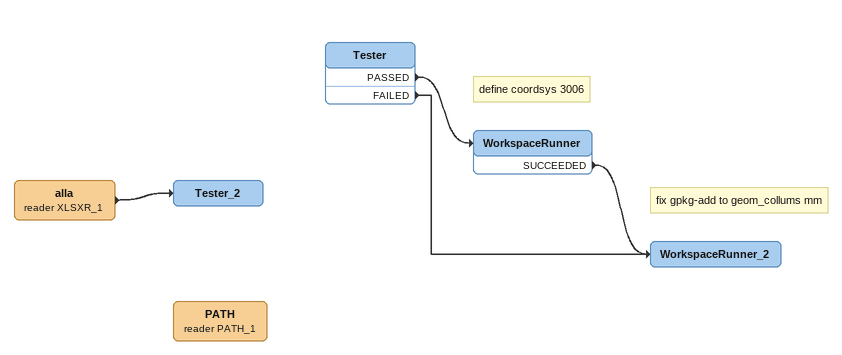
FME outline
alla (reader XLSXR_1)
    -> Tester_2
Tester_2
PATH (reader PATH_1)
Tester
    PASSED -> WorkspaceRunner
    FAILED -> WorkspaceRunner_2
Note: define coordsys 3006
WorkspaceRunner
    SUCCEEDED -> WorkspaceRunner_2
Note: fix gpkg-add to geom_collums mm
WorkspaceRunner_2
